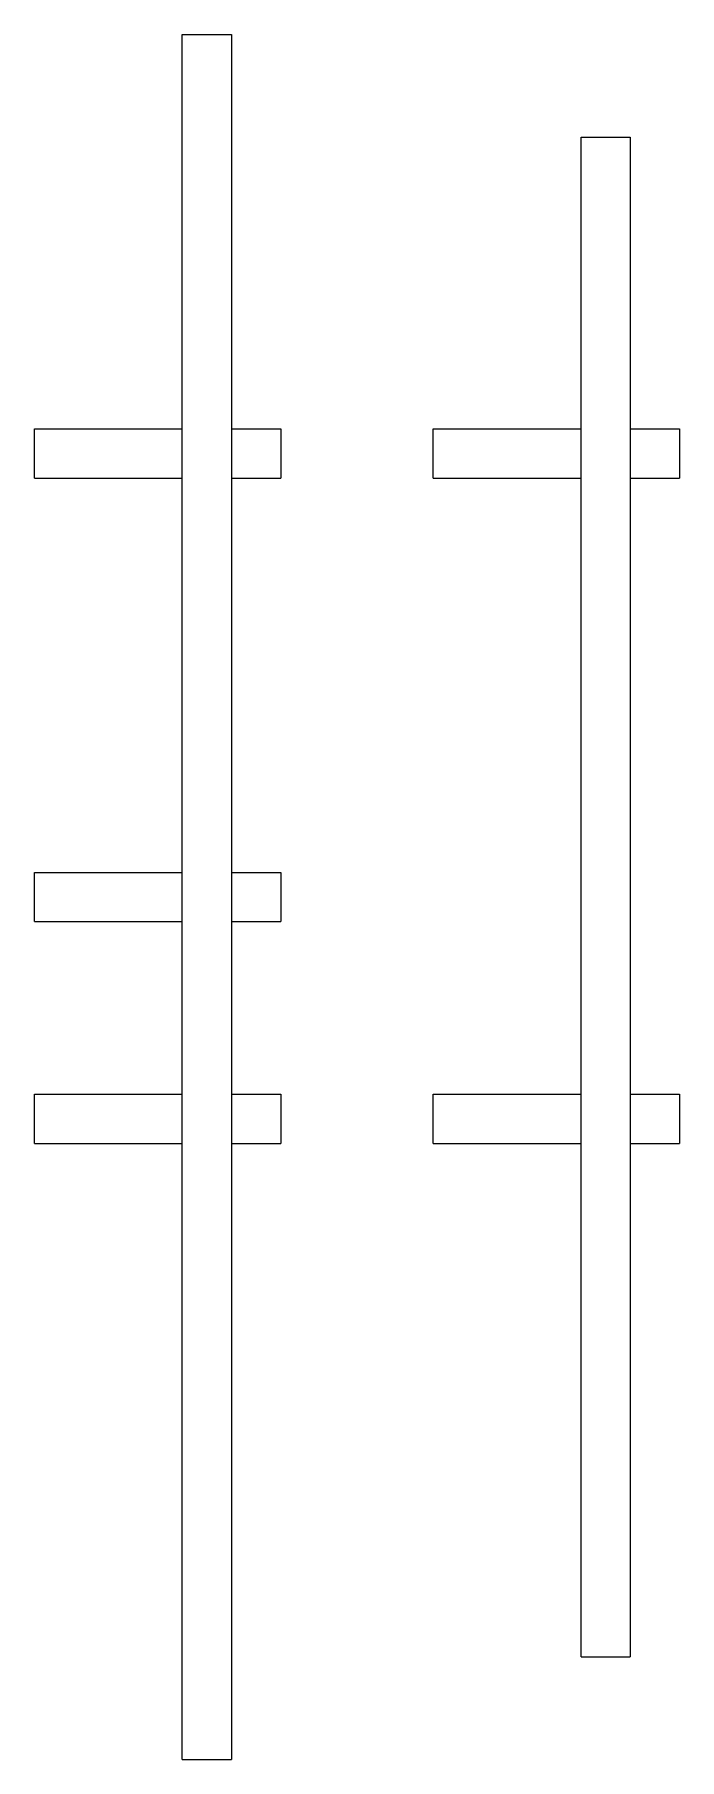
# Model space of a CAD drawing. Extents: x -3282 to 4846, y -1718 to 1845.
# Drawn here: x 2848.2 to 2979.2, y 314.2 to 664.2 of the extents above; entities that cross this region are included whole.
import ezdxf

# ---------------------------------------------------------------- set-up
doc = ezdxf.new("R2010")
doc.units = 0
doc.layers.get('0').update_dxf_attribs({"linetype": 'CONTINUOUS'})

msp = doc.modelspace()

# ---------------------------------------------------------------- linework, layer by layer
at = {"color": 1}
for p, q in [((2878.221519, 664.186583), (2888.221519, 664.186583)), ((2878.221519, 489.186583), (2878.221519, 664.186583)), ((2888.221519, 664.186583), (2888.221519, 314.186583)), ((2959.187034, 643.38266), (2969.187034, 643.38266)), ((2959.187034, 489.186583), (2959.187034, 643.38266)), ((2969.187034, 643.38266), (2969.187034, 334.990505)), ((2848.221519, 584.186583), (2878.221519, 584.186583)), ((2848.221519, 579.186583), (2848.221519, 584.186583)), ((2888.221519, 584.186583), (2898.221519, 584.186583)), ((2898.221519, 584.186583), (2898.221519, 574.186583)), ((2929.187034, 584.186583), (2959.187034, 584.186583)), ((2929.187034, 579.186583), (2929.187034, 584.186583)), ((2969.187034, 584.186583), (2979.187034, 584.186583)), ((2979.187034, 584.186583), (2979.187034, 574.186583)), ((2848.221519, 574.186583), (2848.221519, 579.186583)), ((2929.187034, 574.186583), (2929.187034, 579.186583)), ((2848.221519, 574.186583), (2878.221519, 574.186583)), ((2888.221519, 574.186583), (2898.221519, 574.186583)), ((2929.187034, 574.186583), (2959.187034, 574.186583)), ((2969.187034, 574.186583), (2979.187034, 574.186583)), ((2848.221519, 494.186583), (2878.221519, 494.186583)), ((2848.221519, 484.186583), (2848.221519, 494.186583)), ((2888.221519, 494.186583), (2898.221519, 494.186583)), ((2898.221519, 494.186583), (2898.221519, 484.856456)), ((2878.221519, 314.186583), (2878.221519, 489.186583)), ((2959.187034, 334.990505), (2959.187034, 489.186583)), ((2848.221519, 484.186583), (2878.221519, 484.186583)), ((2888.221519, 484.186583), (2898.221519, 484.186583)), ((2898.221519, 484.856456), (2898.221519, 484.186583)), ((2848.221519, 449.186583), (2878.221519, 449.186583)), ((2848.221519, 439.186583), (2848.221519, 449.186583)), ((2848.221519, 447.722117), (2848.221519, 448.051688)), ((2888.221519, 449.186583), (2898.221519, 449.186583)), ((2898.221519, 449.186583), (2898.221519, 448.51671)), ((2898.221519, 448.51671), (2898.221519, 439.186583)), ((2929.187034, 449.186583), (2959.187034, 449.186583)), ((2929.187034, 439.186583), (2929.187034, 449.186583)), ((2929.187034, 447.722117), (2929.187034, 448.051688)), ((2969.187034, 449.186583), (2979.187034, 449.186583)), ((2979.187034, 449.186583), (2979.187034, 448.51671)), ((2979.187034, 448.51671), (2979.187034, 439.186583)), ((2898.221519, 446.543566), (2898.221519, 446.100077)), ((2979.187034, 446.543566), (2979.187034, 446.100077)), ((2848.221519, 441.408732), (2848.221519, 441.829673)), ((2929.187034, 441.408732), (2929.187034, 441.829673)), ((2848.221519, 439.186583), (2878.221519, 439.186583)), ((2888.221519, 439.186583), (2898.221519, 439.186583)), ((2898.221519, 440.32153), (2898.221519, 440.029281)), ((2929.187034, 439.186583), (2959.187034, 439.186583)), ((2969.187034, 439.186583), (2979.187034, 439.186583)), ((2979.187034, 440.32153), (2979.187034, 440.029281)), ((2959.187034, 334.990505), (2969.187034, 334.990505)), ((2878.221519, 314.186583), (2888.221519, 314.186583))]:
    msp.add_line(p, q, dxfattribs=at)

doc.saveas('drawing.dxf')
